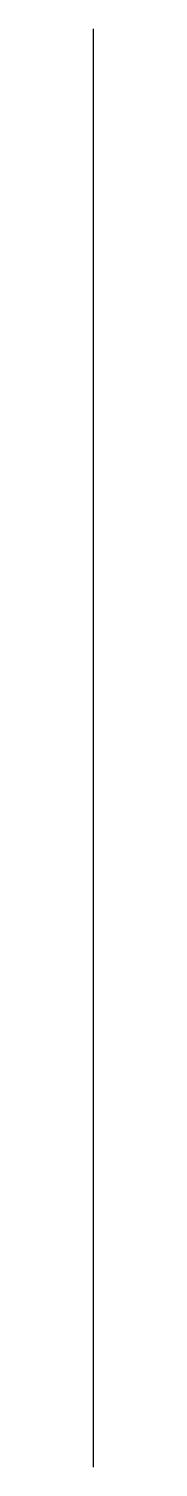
# Model space of a CAD drawing. Extents: x 20 to 20, y 14 to 114.
import ezdxf

# ---------------------------------------------------------------- set-up
doc = ezdxf.new("R2010")
doc.units = 0
doc.layers.get('0').update_dxf_attribs({"linetype": 'CONTINUOUS'})

msp = doc.modelspace()

# ---------------------------------------------------------------- linework, layer by layer
msp.add_lwpolyline([(20.02, 14), (20.02, 114)])

doc.saveas('drawing.dxf')
